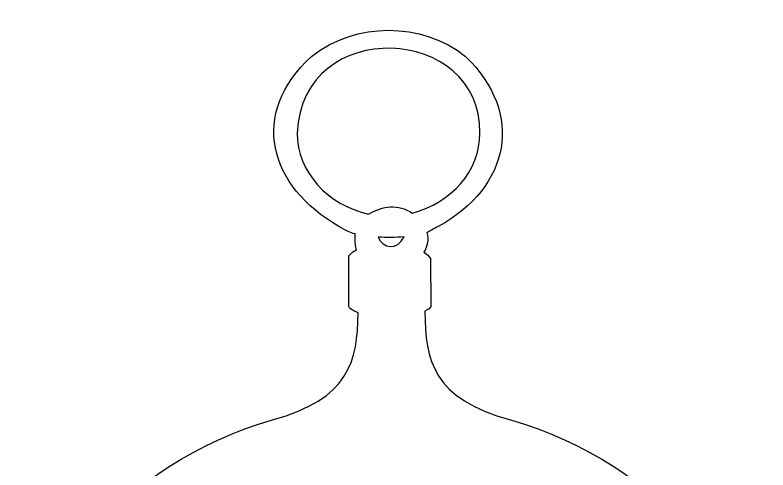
# Model space of a CAD drawing. Header units: centimetres. Extents: x -4.4 to 4.1, y -3.1 to 8.7.
# Drawn here: x -4.38 to 4.1, y 3.61 to 8.72 of the extents above; entities that cross this region are included whole.
import ezdxf

# ---------------------------------------------------------------- set-up
doc = ezdxf.new("R2010")
doc.units = ezdxf.units.CM
doc.header["$MEASUREMENT"] = 0
doc.layers.add('Layer 1', color=7, linetype='Continuous')

msp = doc.modelspace()

# ---------------------------------------------------------------- linework, layer by layer
at = {"layer": 'Layer 1', "color": 30}
for points, knots in [([(-1.04303, 8.25971), (-1.75202, 7.61265), (-1.52389, 6.79649), (-0.73545, 6.34644), (-0.73545, 6.34644), (-0.64735, 6.29045), (-0.60873, 6.27831), (-0.55355, 6.2621), (-0.55355, 6.2621), (-0.55213, 5.95257), (-0.49248, 6.16427), (-0.62548, 6.01405), (-0.62548, 6.01405), (-0.62548, 6.01405), (-0.623, 5.44602), (-0.623, 5.44602), (-0.623, 5.44602), (-0.623, 5.42776), (-0.58405, 5.39987), (-0.51882, 5.37491), (-0.51882, 5.37491), (-0.52497, 4.82986), (-0.61642, 4.40768), (-1.48372, 4.1694), (-1.48372, 4.1694), (-3.16662, 3.68305), (-4.38256, 2.28218), (-4.38256, 0.62977), (-4.38256, 0.62977), (-4.38256, -1.4263), (-2.49767, -3.09341), (-0.17568, -3.09341), (-0.17568, -3.09341), (2.1463, -3.09341), (4.09569, -1.4263), (4.09569, 0.62977), (4.09569, 0.62977), (4.09569, 2.2823), (2.87961, 3.68305), (1.19685, 4.1694), (1.19685, 4.1694), (0.32071, 4.41007), (0.2365, 4.83833), (0.23195, 5.39144), (0.23195, 5.39144), (0.27387, 5.41137), (0.2981, 5.43166), (0.2981, 5.44601), (0.2981, 5.44601), (0.2981, 5.44601), (0.29727, 5.98427), (0.29727, 5.98427), (0.29727, 5.98427), (0.2775, 6.01589), (0.25938, 6.02856), (0.21955, 6.05538), (0.21955, 6.05538), (0.26515, 6.12219), (0.27514, 6.2006), (0.25593, 6.27614), (0.25593, 6.27614), (0.28503, 6.29499), (0.32597, 6.31338), (0.38161, 6.34559), (0.38161, 6.34559), (1.19042, 6.78444), (1.35848, 7.61846), (0.69001, 8.25969), (0.69001, 8.25969), (0.194, 8.65137), (-0.54721, 8.65146), (-1.04301, 8.25969), (-1.04301, 8.25969), (-1.04301, 8.25969), (-1.04303, 8.25971), (-1.04303, 8.25971)], [0, 0, 0, 0, 0.05, 0.05, 0.05, 0.05, 0.1, 0.1, 0.1, 0.1, 0.15, 0.15, 0.15, 0.15, 0.2, 0.2, 0.2, 0.2, 0.25, 0.25, 0.25, 0.25, 0.3, 0.3, 0.3, 0.3, 0.35, 0.35, 0.35, 0.35, 0.4, 0.4, 0.4, 0.4, 0.45, 0.45, 0.45, 0.45, 0.5, 0.5, 0.5, 0.5, 0.55, 0.55, 0.55, 0.55, 0.6, 0.6, 0.6, 0.6, 0.65, 0.65, 0.65, 0.65, 0.7, 0.7, 0.7, 0.7, 0.75, 0.75, 0.75, 0.75, 0.8, 0.8, 0.8, 0.8, 0.85, 0.85, 0.85, 0.85, 0.9, 0.9, 0.9, 0.9, 1, 1, 1, 1]), ([(0.85204, 7.39734), (0.85204, 6.97081), (0.53106, 6.61066), (0.09136, 6.4961), (0.09136, 6.4961), (-0.06845, 6.60363), (-0.24101, 6.57848), (-0.4006, 6.48535), (-0.4006, 6.48535), (-0.86268, 6.58682), (-1.2051, 6.95677), (-1.2051, 7.39734), (-1.2051, 7.39734), (-1.14718, 8.72453), (0.87483, 8.61308), (0.85204, 7.39734)], [0, 0, 0, 0, 0.2, 0.2, 0.2, 0.2, 0.4, 0.4, 0.4, 0.4, 0.6, 0.6, 0.6, 0.6, 1, 1, 1, 1]), ([(-0.00124, 6.22904), (-0.0767, 6.07284), (-0.24565, 6.09884), (-0.29394, 6.22491), (-0.29394, 6.22491), (-0.19641, 6.22095), (-0.09856, 6.22073), (-0.00124, 6.22904)], [0, 0, 0, 0, 0.3333333, 0.3333333, 0.3333333, 0.3333333, 1, 1, 1, 1])]:
    msp.add_open_spline(points, degree=3, knots=knots, dxfattribs=at)

doc.saveas('drawing.dxf')
